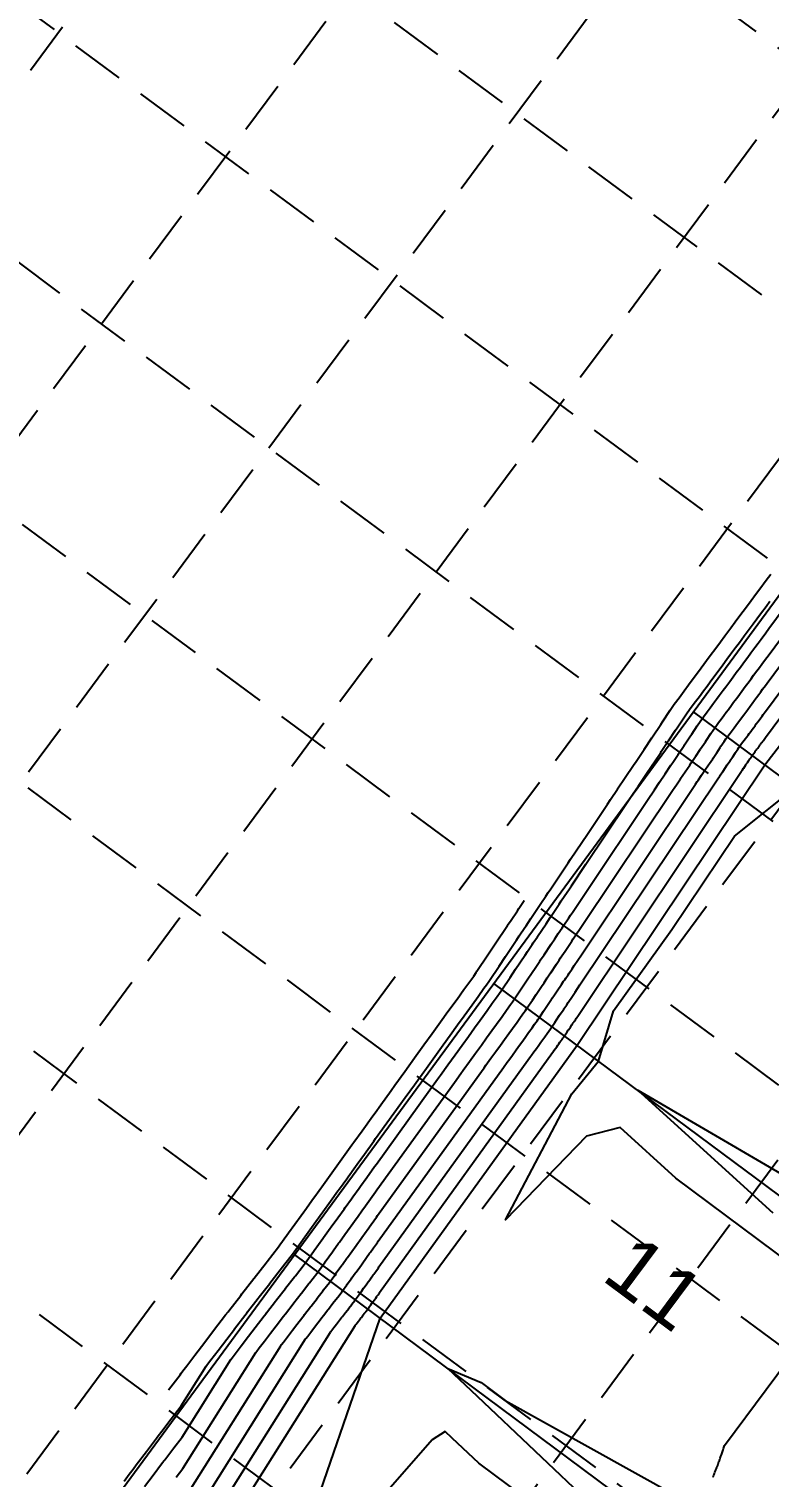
# Model space of a CAD drawing. Header units: feet. Extents: x 2260 to 6199, y 3666 to 7344.
# Drawn here: x 3420.2 to 3605.8, y 6517.3 to 6880.7 of the extents above; entities that cross this region are included whole.
import ezdxf
from ezdxf.enums import TextEntityAlignment as Align

# ---------------------------------------------------------------- set-up
doc = ezdxf.new("R2010")
doc.units = ezdxf.units.FT
doc.header["$LTSCALE"] = 40
doc.header["$MEASUREMENT"] = 0
doc.linetypes.add('HIDDEN', pattern=[0.375, 0.25, -0.125])
for name, color, linetype in [('BOUNDARY-LINE', 1, 'CONTINUOUS'), ('EOP-PROP', 4, 'CONTINUOUS'), ('FLOW-ARROWS', 253, 'CONTINUOUS'), ('GRID', 254, 'HIDDEN'), ('LOT-NOS', 4, 'CONTINUOUS'), ('lots-line', 4, 'CONTINUOUS'), ('PC', 43, 'CONTINUOUS'), ('ST-ROW', 2, 'CONTINUOUS')]:
    doc.layers.add(name, color=color, linetype=linetype)
doc.styles.get("Standard").update_dxf_attribs({"font": 'ARIAL.TTF'})

msp = doc.modelspace()

# ---------------------------------------------------------------- linework, layer by layer
at = {"layer": 'BOUNDARY-LINE', "color": 7}
msp.add_line((3173.84, 6147.13), (3710.09, 6877.07), dxfattribs=at)
at = {"layer": 'EOP-PROP', "color": 7}
for radius in [601.23, 632.23]:
    msp.add_arc((3092.69, 6798.92), radius, 323.37652, 334.52686, dxfattribs=at)
at = {"layer": 'FLOW-ARROWS', "color": 7}
for points in [[(3603.51, 6678.94, 0, 1.67, 0), (3599.86, 6675.53, 0, 0, 0), (3594.75, 6670.74, 0, 0, 0)], [(3587.76, 6658.58, 0, 1.67, 0), (3589.98, 6663.06, 0, 0, 0), (3592.45, 6668.04, 0, 0, 0)], [(3603.79, 6592.78, 0, 1.67, 0), (3599.78, 6595.77, 0, 0, 0), (3588.63, 6604.07, 0, 0, 0)], [(3543.9, 6582.9, 0, 1.67, 0), (3540.25, 6579.48, 0, 0, 0), (3535.14, 6574.7, 0, 0, 0)], [(3528.15, 6562.54, 0, 1.67, 0), (3530.37, 6567.02, 0, 0, 0), (3532.84, 6572, 0, 0, 0)], [(3562.24, 6519.81, 0, 1.67, 0), (3558.23, 6522.8, 0, 0, 0), (3547.08, 6531.1, 0, 0, 0)]]:
    msp.add_lwpolyline(points, format="xyseb", dxfattribs=at)
at = {"layer": 'GRID', "linetype": 'HIDDEN', "ltscale": 1.35}
for p, q in [((3645.62, 7173.93), (2556.14, 5704.23)), ((3687.59, 7142.82), (2598.11, 5673.12)), ((3729.57, 7111.7), (2640.09, 5642)), ((3771.54, 7080.59), (2682.06, 5610.89)), ((3363.96, 7056.9), (5966.39, 5127.73)), ((3813.52, 7049.47), (2724.04, 5579.77)), ((3855.49, 7018.35), (2766.01, 5548.66)), ((3332.84, 7014.93), (5935.28, 5085.76)), ((3897.47, 6987.24), (2807.99, 5517.54)), ((3301.73, 6972.95), (5904.16, 5043.78)), ((3270.61, 6930.98), (5873.05, 5001.81)), ((3239.5, 6889.01), (5841.93, 4959.83)), ((3208.38, 6847.03), (5810.82, 4917.86)), ((3177.27, 6805.06), (5779.7, 4875.88)), ((3146.15, 6763.08), (5748.58, 4833.91))]:
    msp.add_line(p, q, dxfattribs=at)
at = {"layer": 'lots-line', "color": 7}
for p, q in [((3682.03, 6638.6), (3586.86, 6709.33)), ((3637.75, 6566.14), (3536.79, 6641.18)), ((3597.76, 6490.64), (3486.79, 6573.12))]:
    msp.add_line(p, q, dxfattribs=at)
at = {"layer": 'PC', "color": 43, "flags": 128}
for points, elevation in [([(3459.69, 6488.04), (3502.06, 6555.41), (3502.12, 6555.48), (3502.24, 6555.64), (3502.49, 6555.98), (3502.81, 6556.38), (3503.08, 6556.74), (3503.08, 6556.75), (3503.46, 6557.23), (3503.54, 6557.33), (3503.56, 6557.36), (3503.93, 6557.85), (3503.97, 6557.9), (3504.35, 6558.38), (3504.35, 6558.38), (3504.73, 6558.87), (3504.73, 6558.87), (3504.76, 6558.91), (3505.12, 6559.37), (3505.16, 6559.43), (3505.52, 6559.93), (3505.55, 6559.97), (3505.91, 6560.47), (3505.94, 6560.51), (3506.22, 6560.9), (3506.26, 6560.95), (3506.53, 6561.33), (3506.79, 6561.7), (3506.84, 6561.77), (3507.11, 6562.13), (3507.16, 6562.21), (3507.42, 6562.57), (3507.48, 6562.66), (3507.74, 6563.01), (3508.08, 6563.48), (3508.14, 6563.57), (3551.52, 6623.79), (3551.84, 6624.24), (3551.96, 6624.41), (3552.27, 6624.84), (3552.58, 6625.26), (3552.87, 6625.67), (3553.13, 6626.03), (3553.39, 6626.39), (3553.62, 6626.72), (3553.91, 6627.11), (3554.13, 6627.41), (3554.34, 6627.71), (3554.43, 6627.83), (3554.51, 6627.94), (3554.53, 6627.99), (3554.88, 6628.5), (3555.1, 6628.84), (3555.49, 6629.42), (3555.5, 6629.43), (3555.6, 6629.58), (3555.8, 6629.88), (3555.84, 6629.95), (3556.01, 6630.2), (3556.02, 6630.2), (3556.02, 6630.2), (3556.38, 6630.74), (3556.55, 6631.01), (3556.64, 6631.14), (3556.73, 6631.26), (3556.92, 6631.56), (3557.01, 6631.69), (3557.26, 6632.06), (3557.35, 6632.2), (3557.44, 6632.33), (3558.04, 6633.23), (3598.98, 6694.41), (3599.13, 6694.62), (3599.23, 6694.78), (3599.48, 6695.15), (3599.49, 6695.16), (3599.77, 6695.58), (3600.06, 6696.01), (3600.15, 6696.15), (3600.41, 6696.54), (3600.44, 6696.58), (3600.72, 6697), (3600.74, 6697.04), (3601.04, 6697.48), (3601.1, 6697.57), (3601.38, 6697.98), (3601.52, 6698.2), (3601.69, 6698.43), (3601.87, 6698.68), (3602.03, 6698.89), (3602.2, 6699.12), (3602.35, 6699.32), (3602.48, 6699.5), (3602.68, 6699.77), (3602.81, 6699.95), (3603.01, 6700.21), (3603.18, 6700.44), (3603.34, 6700.65), (3603.54, 6700.93), (3603.7, 6701.15), (3603.91, 6701.42), (3604.07, 6701.64), (3604.27, 6701.92), (3604.43, 6702.13), (3604.59, 6702.34), (3604.82, 6702.65), (3604.98, 6702.87), (3650.12, 6763.79)], 567), ([(3459.46, 6495.89), (3495.82, 6553.69), (3495.93, 6553.83), (3496.17, 6554.15), (3496.68, 6554.82), (3497.3, 6555.64), (3497.85, 6556.36), (3497.85, 6556.36), (3498.61, 6557.34), (3498.76, 6557.54), (3498.8, 6557.59), (3499.56, 6558.57), (3499.63, 6558.66), (3500.39, 6559.63), (3500.39, 6559.64), (3501.14, 6560.61), (3501.15, 6560.62), (3501.21, 6560.69), (3501.93, 6561.62), (3502.02, 6561.74), (3502.73, 6562.73), (3502.79, 6562.81), (3503.51, 6563.8), (3503.57, 6563.89), (3504.12, 6564.66), (3504.2, 6564.77), (3504.75, 6565.53), (3505.28, 6566.27), (3505.38, 6566.4), (3505.9, 6567.13), (3506.01, 6567.28), (3506.53, 6568), (3506.66, 6568.18), (3507.17, 6568.89), (3507.84, 6569.82), (3507.98, 6570.02), (3545.36, 6621.92), (3546.01, 6622.82), (3546.25, 6623.16), (3546.87, 6624.02), (3547.48, 6624.86), (3548.07, 6625.68), (3548.58, 6626.39), (3549.11, 6627.13), (3549.57, 6627.77), (3550.14, 6628.56), (3550.58, 6629.16), (3551, 6629.75), (3551.19, 6630), (3551.34, 6630.22), (3551.39, 6630.31), (3552.08, 6631.33), (3552.54, 6632.01), (3553.31, 6633.17), (3553.32, 6633.19), (3553.53, 6633.51), (3553.93, 6634.09), (3554.02, 6634.23), (3554.36, 6634.74), (3554.36, 6634.74), (3554.36, 6634.75), (3555.08, 6635.82), (3555.44, 6636.35), (3555.61, 6636.61), (3555.78, 6636.87), (3556.17, 6637.45), (3556.36, 6637.73), (3556.85, 6638.46), (3557.03, 6638.73), (3557.21, 6638.99), (3558.41, 6640.8), (3593.21, 6692.78), (3593.49, 6693.21), (3593.7, 6693.53), (3594.2, 6694.27), (3594.22, 6694.3), (3594.77, 6695.12), (3595.35, 6695.99), (3595.54, 6696.27), (3596.06, 6697.05), (3596.11, 6697.13), (3596.67, 6697.96), (3596.73, 6698.04), (3597.32, 6698.92), (3597.44, 6699.12), (3598, 6699.94), (3598.28, 6700.37), (3598.62, 6700.84), (3598.98, 6701.33), (3599.3, 6701.75), (3599.63, 6702.2), (3599.94, 6702.62), (3600.21, 6702.98), (3600.6, 6703.5), (3600.87, 6703.87), (3601.26, 6704.4), (3601.6, 6704.85), (3601.91, 6705.28), (3602.33, 6705.84), (3602.65, 6706.27), (3603.05, 6706.82), (3603.38, 6707.25), (3603.78, 6707.8), (3604.1, 6708.24), (3604.41, 6708.65), (3604.87, 6709.28), (3605.19, 6709.7), (3643.32, 6761.15)], 568), ([(3459.01, 6511.59), (3483.33, 6550.24), (3483.55, 6550.53), (3484.03, 6551.18), (3485.05, 6552.52), (3486.29, 6554.14), (3487.39, 6555.59), (3487.4, 6555.6), (3488.9, 6557.54), (3489.22, 6557.95), (3489.3, 6558.06), (3490.8, 6560), (3490.95, 6560.2), (3492.46, 6562.14), (3492.47, 6562.15), (3493.98, 6564.09), (3493.99, 6564.11), (3494.1, 6564.25), (3495.55, 6566.11), (3495.72, 6566.34), (3497.15, 6568.32), (3497.27, 6568.5), (3498.7, 6570.48), (3498.83, 6570.66), (3499.94, 6572.2), (3500.09, 6572.41), (3501.19, 6573.93), (3502.25, 6575.4), (3502.45, 6575.68), (3503.49, 6577.13), (3503.71, 6577.44), (3504.75, 6578.88), (3505.01, 6579.23), (3506.03, 6580.66), (3507.37, 6582.51), (3507.65, 6582.9), (3533.05, 6618.17), (3534.36, 6619.99), (3534.83, 6620.65), (3536.08, 6622.38), (3537.29, 6624.06), (3538.47, 6625.69), (3539.5, 6627.12), (3540.55, 6628.59), (3541.48, 6629.87), (3542.62, 6631.46), (3543.49, 6632.67), (3544.33, 6633.83), (3544.71, 6634.34), (3545.01, 6634.78), (3545.11, 6634.95), (3546.49, 6637), (3547.4, 6638.37), (3548.95, 6640.67), (3548.97, 6640.71), (3549.4, 6641.35), (3550.18, 6642.53), (3550.37, 6642.8), (3551.05, 6643.81), (3551.05, 6643.82), (3551.06, 6643.83), (3552.49, 6645.97), (3553.2, 6647.03), (3553.55, 6647.56), (3553.89, 6648.07), (3554.67, 6649.24), (3555.04, 6649.79), (3556.03, 6651.26), (3556.39, 6651.8), (3556.74, 6652.32), (3559.16, 6655.94), (3581.65, 6689.54), (3582.22, 6690.39), (3582.65, 6691.03), (3583.64, 6692.51), (3583.67, 6692.56), (3584.78, 6694.22), (3585.95, 6695.96), (3586.31, 6696.51), (3587.36, 6698.08), (3587.46, 6698.23), (3588.58, 6699.9), (3588.69, 6700.06), (3589.87, 6701.82), (3590.13, 6702.21), (3591.23, 6703.85), (3591.8, 6704.7), (3592.48, 6705.65), (3593.21, 6706.63), (3593.83, 6707.48), (3594.51, 6708.38), (3595.11, 6709.2), (3595.65, 6709.93), (3596.43, 6710.98), (3596.97, 6711.7), (3597.76, 6712.77), (3598.43, 6713.68), (3599.06, 6714.53), (3599.89, 6715.65), (3600.53, 6716.51), (3601.35, 6717.61), (3601.99, 6718.48), (3602.81, 6719.58), (3603.44, 6720.44), (3604.06, 6721.28), (3604.98, 6722.52), (3605.62, 6723.38), (3629.71, 6755.88)], 570), ([(3459.24, 6503.74), (3489.57, 6551.97), (3489.74, 6552.18), (3490.1, 6552.66), (3490.86, 6553.67), (3491.8, 6554.89), (3492.62, 6555.97), (3492.63, 6555.98), (3493.75, 6557.44), (3493.99, 6557.75), (3494.05, 6557.82), (3495.18, 6559.28), (3495.29, 6559.43), (3496.42, 6560.89), (3496.43, 6560.9), (3497.56, 6562.35), (3497.57, 6562.36), (3497.65, 6562.47), (3498.74, 6563.86), (3498.87, 6564.04), (3499.94, 6565.53), (3500.03, 6565.66), (3501.1, 6567.14), (3501.2, 6567.27), (3502.03, 6568.43), (3502.15, 6568.59), (3502.97, 6569.73), (3503.76, 6570.83), (3503.91, 6571.04), (3504.7, 6572.13), (3504.86, 6572.36), (3505.64, 6573.44), (3505.83, 6573.71), (3506.6, 6574.78), (3507.6, 6576.17), (3507.81, 6576.46), (3539.21, 6620.05), (3540.18, 6621.41), (3540.54, 6621.9), (3541.48, 6623.2), (3542.38, 6624.46), (3543.27, 6625.69), (3544.04, 6626.76), (3544.83, 6627.86), (3545.53, 6628.82), (3546.38, 6630.01), (3547.03, 6630.92), (3547.67, 6631.79), (3547.95, 6632.17), (3548.18, 6632.5), (3548.25, 6632.63), (3549.28, 6634.17), (3549.97, 6635.19), (3551.13, 6636.92), (3551.15, 6636.95), (3551.46, 6637.43), (3552.06, 6638.31), (3552.19, 6638.51), (3552.7, 6639.28), (3552.71, 6639.28), (3552.71, 6639.29), (3553.79, 6640.9), (3554.32, 6641.69), (3554.58, 6642.09), (3554.84, 6642.47), (3555.42, 6643.34), (3555.7, 6643.76), (3556.44, 6644.86), (3556.71, 6645.26), (3556.97, 6645.66), (3558.79, 6648.37), (3587.43, 6691.16), (3587.85, 6691.8), (3588.18, 6692.28), (3588.92, 6693.39), (3588.94, 6693.43), (3589.77, 6694.67), (3590.65, 6695.98), (3590.92, 6696.39), (3591.71, 6697.56), (3591.79, 6697.68), (3592.63, 6698.93), (3592.71, 6699.05), (3593.59, 6700.37), (3593.79, 6700.66), (3594.61, 6701.9), (3595.04, 6702.54), (3595.55, 6703.24), (3596.1, 6703.98), (3596.57, 6704.61), (3597.07, 6705.29), (3597.53, 6705.91), (3597.93, 6706.45), (3598.51, 6707.24), (3598.92, 6707.79), (3599.51, 6708.59), (3600.01, 6709.27), (3600.49, 6709.9), (3601.11, 6710.74), (3601.59, 6711.39), (3602.2, 6712.22), (3602.68, 6712.87), (3603.29, 6713.69), (3603.77, 6714.34), (3604.24, 6714.97), (3604.93, 6715.9), (3605.41, 6716.54), (3636.51, 6758.52)], 569), ([(3457.13, 6517.28), (3458.78, 6519.43), (3477.08, 6548.52), (3477.35, 6548.88), (3477.96, 6549.69), (3479.23, 6551.36), (3480.79, 6553.4), (3482.17, 6555.21), (3482.17, 6555.21), (3484.05, 6557.65), (3484.44, 6558.16), (3484.54, 6558.29), (3486.42, 6560.72), (3486.61, 6560.97), (3488.5, 6563.39), (3488.51, 6563.41), (3490.39, 6565.83), (3490.41, 6565.85), (3490.55, 6566.03), (3492.36, 6568.35), (3492.57, 6568.65), (3494.36, 6571.12), (3494.51, 6571.34), (3496.3, 6573.82), (3496.46, 6574.04), (3497.85, 6575.97), (3498.04, 6576.23), (3499.41, 6578.13), (3500.73, 6579.97), (3500.98, 6580.32), (3502.29, 6582.13), (3502.56, 6582.52), (3503.86, 6584.31), (3504.18, 6584.76), (3505.46, 6586.54), (3507.13, 6588.86), (3507.48, 6589.35), (3526.9, 6616.3), (3528.53, 6618.57), (3529.13, 6619.4), (3530.68, 6621.55), (3532.19, 6623.66), (3533.67, 6625.7), (3534.95, 6627.49), (3536.27, 6629.32), (3537.43, 6630.93), (3538.85, 6632.9), (3539.94, 6634.42), (3541, 6635.88), (3541.46, 6636.51), (3541.85, 6637.06), (3541.98, 6637.27), (3543.69, 6639.84), (3544.83, 6641.54), (3546.76, 6644.43), (3546.8, 6644.47), (3547.33, 6645.27), (3548.31, 6646.74), (3548.54, 6647.08), (3549.39, 6648.35), (3549.4, 6648.36), (3549.4, 6648.37), (3551.2, 6651.05), (3552.08, 6652.37), (3552.52, 6653.03), (3552.95, 6653.67), (3553.93, 6655.13), (3554.39, 6655.82), (3555.62, 6657.66), (3556.07, 6658.33), (3556.51, 6658.99), (3559.53, 6663.5), (3575.87, 6687.92), (3576.58, 6688.98), (3577.12, 6689.78), (3578.36, 6691.64), (3578.4, 6691.7), (3579.78, 6693.76), (3581.24, 6695.94), (3581.7, 6696.63), (3583.01, 6698.59), (3583.14, 6698.78), (3584.54, 6700.86), (3584.67, 6701.06), (3586.14, 6703.27), (3586.47, 6703.75), (3587.84, 6705.81), (3588.56, 6706.87), (3589.41, 6708.05), (3590.32, 6709.28), (3591.1, 6710.34), (3591.94, 6711.47), (3592.7, 6712.5), (3593.37, 6713.4), (3594.35, 6714.72), (3595.02, 6715.62), (3596.01, 6716.96), (3596.85, 6718.09), (3597.64, 6719.15), (3598.67, 6720.55), (3599.47, 6721.63), (3600.49, 6723.01), (3601.3, 6724.09), (3602.32, 6725.47), (3603.11, 6726.55), (3603.89, 6727.59), (3605.04, 6729.15), (3605.83, 6730.22), (3622.9, 6753.25)], 571), ([(3487.49, 6496.75), (3508.31, 6557.13), (3557.67, 6625.66), (3604.76, 6696.03), (3649.22, 6753.62)], 566), ([(3444.06, 6516.3), (3445.31, 6517.98), (3446.28, 6519.27), (3447.09, 6520.35), (3449.64, 6523.73), (3452.17, 6527.07), (3452.59, 6527.62), (3452.9, 6528.03), (3453.17, 6528.38), (3453.46, 6528.77), (3455.85, 6531.9), (3458.33, 6535.13), (3464.59, 6545.08), (3464.97, 6545.58), (3465.82, 6546.71), (3467.6, 6549.06), (3469.78, 6551.91), (3471.71, 6554.44), (3471.72, 6554.45), (3474.34, 6557.85), (3474.89, 6558.57), (3475.03, 6558.75), (3477.67, 6562.16), (3477.94, 6562.5), (3480.57, 6565.9), (3480.59, 6565.92), (3483.22, 6569.31), (3483.25, 6569.34), (3483.45, 6569.59), (3485.98, 6572.84), (3486.28, 6573.25), (3488.78, 6576.72), (3489, 6577.02), (3491.49, 6580.49), (3491.72, 6580.8), (3493.66, 6583.5), (3493.93, 6583.87), (3495.85, 6586.54), (3497.7, 6589.11), (3498.05, 6589.59), (3499.88, 6592.13), (3500.27, 6592.67), (3502.08, 6595.19), (3502.53, 6595.81), (3504.33, 6598.31), (3506.66, 6601.55), (3507.15, 6602.23), (3514.59, 6612.56), (3516.87, 6615.73), (3517.71, 6616.89), (3519.88, 6619.91), (3522, 6622.85), (3524.07, 6625.72), (3525.87, 6628.22), (3527.71, 6630.78), (3529.33, 6633.03), (3531.33, 6635.8), (3532.85, 6637.92), (3534.33, 6639.96), (3534.98, 6640.85), (3535.52, 6641.62), (3535.7, 6641.91), (3538.1, 6645.51), (3539.7, 6647.89), (3542.4, 6651.93), (3542.45, 6652), (3543.19, 6653.11), (3544.57, 6655.17), (3544.89, 6655.65), (3546.08, 6657.43), (3546.09, 6657.44), (3546.09, 6657.45), (3548.61, 6661.21), (3549.85, 6663.06), (3550.47, 6663.98), (3551.06, 6664.87), (3552.43, 6666.91), (3553.07, 6667.88), (3554.8, 6670.46), (3555.43, 6671.4), (3556.04, 6672.32), (3560.28, 6678.64), (3564.31, 6684.67), (3565.31, 6686.16), (3566.06, 6687.28), (3567.8, 6689.88), (3567.85, 6689.96), (3569.79, 6692.86), (3571.83, 6695.91), (3572.47, 6696.86), (3574.31, 6699.61), (3574.49, 6699.88), (3576.44, 6702.8), (3576.63, 6703.08), (3578.7, 6706.17), (3579.15, 6706.84), (3581.08, 6709.72), (3582.07, 6711.21), (3583.27, 6712.86), (3584.54, 6714.58), (3585.64, 6716.06), (3586.81, 6717.65), (3587.88, 6719.08), (3588.82, 6720.35), (3590.18, 6722.2), (3591.12, 6723.46), (3592.51, 6725.33), (3593.68, 6726.92), (3594.79, 6728.4), (3596.24, 6730.36), (3597.35, 6731.87), (3598.78, 6733.8), (3599.91, 6735.32), (3601.34, 6737.25), (3602.46, 6738.75), (3603.54, 6740.22), (3605.15, 6742.39), (3606.26, 6743.89)], 573), ([(3449.19, 6514.96), (3451.32, 6517.78), (3453.43, 6520.57), (3453.77, 6521.02), (3454.03, 6521.36), (3454.25, 6521.65), (3454.5, 6521.98), (3456.49, 6524.59), (3458.56, 6527.28), (3470.84, 6546.8), (3471.16, 6547.23), (3471.89, 6548.2), (3473.42, 6550.21), (3475.28, 6552.65), (3476.94, 6554.82), (3476.94, 6554.83), (3479.19, 6557.75), (3479.67, 6558.36), (3479.79, 6558.52), (3482.05, 6561.44), (3482.28, 6561.74), (3484.53, 6564.65), (3484.55, 6564.66), (3486.81, 6567.57), (3486.83, 6567.59), (3487, 6567.81), (3489.17, 6570.6), (3489.43, 6570.95), (3491.57, 6573.92), (3491.75, 6574.18), (3493.89, 6577.15), (3494.09, 6577.42), (3495.75, 6579.73), (3495.98, 6580.05), (3497.63, 6582.34), (3499.21, 6584.54), (3499.52, 6584.96), (3501.08, 6587.13), (3501.42, 6587.6), (3502.97, 6589.75), (3503.35, 6590.29), (3504.9, 6592.43), (3506.9, 6595.21), (3507.32, 6595.79), (3520.74, 6614.43), (3522.7, 6617.15), (3523.42, 6618.14), (3525.28, 6620.73), (3527.1, 6623.26), (3528.87, 6625.71), (3530.41, 6627.86), (3531.99, 6630.05), (3533.38, 6631.98), (3535.09, 6634.35), (3536.4, 6636.17), (3537.66, 6637.92), (3538.22, 6638.68), (3538.68, 6639.34), (3538.84, 6639.59), (3540.9, 6642.67), (3542.27, 6644.72), (3544.58, 6648.18), (3544.62, 6648.24), (3545.26, 6649.19), (3546.44, 6650.96), (3546.71, 6651.36), (3547.73, 6652.89), (3547.74, 6652.9), (3547.75, 6652.91), (3549.9, 6656.13), (3550.97, 6657.72), (3551.5, 6658.51), (3552.01, 6659.27), (3553.18, 6661.02), (3553.73, 6661.85), (3555.21, 6664.06), (3555.75, 6664.87), (3556.28, 6665.65), (3559.9, 6671.07), (3570.09, 6686.3), (3570.95, 6687.57), (3571.59, 6688.53), (3573.08, 6690.76), (3573.13, 6690.83), (3574.79, 6693.31), (3576.54, 6695.92), (3577.09, 6696.75), (3578.66, 6699.1), (3578.82, 6699.33), (3580.49, 6701.83), (3580.65, 6702.07), (3582.42, 6704.72), (3582.81, 6705.3), (3584.46, 6707.77), (3585.32, 6709.04), (3586.34, 6710.45), (3587.43, 6711.93), (3588.37, 6713.2), (3589.38, 6714.56), (3590.29, 6715.79), (3591.09, 6716.87), (3592.27, 6718.46), (3593.07, 6719.54), (3594.26, 6721.15), (3595.27, 6722.5), (3596.21, 6723.78), (3597.45, 6725.46), (3598.41, 6726.75), (3599.64, 6728.4), (3600.6, 6729.71), (3601.83, 6731.36), (3602.79, 6732.65), (3603.72, 6733.91), (3605.1, 6735.77), (3606.05, 6737.05)], 572), ([(3615.95, 6567.39), (3582.45, 6592.29), (3568.46, 6605), (3560.04, 6602.86), (3539.71, 6581.81), (3556.41, 6613.46), (3563.04, 6621.68), (3566.81, 6634.28), (3581.5, 6654.68), (3597.2, 6678.14), (3612.47, 6690.3)], 565), ([(3455.21, 6539.21), (3458.1, 6542.98), (3458.35, 6543.36), (3458.78, 6543.94), (3459.75, 6545.22), (3461.79, 6547.9), (3464.27, 6551.16), (3466.48, 6554.05), (3466.49, 6554.06), (3469.49, 6557.96), (3470.12, 6558.78), (3470.28, 6558.98), (3473.29, 6562.88), (3473.6, 6563.27), (3476.61, 6567.15), (3476.63, 6567.17), (3479.64, 6571.05), (3479.67, 6571.08), (3479.89, 6571.37), (3482.79, 6575.08), (3483.13, 6575.55), (3485.99, 6579.52), (3486.24, 6579.87), (3489.09, 6583.83), (3489.35, 6584.18), (3491.57, 6587.27), (3491.87, 6587.69), (3494.07, 6590.74), (3496.18, 6593.67), (3496.58, 6594.23), (3498.67, 6597.14), (3499.12, 6597.75), (3501.19, 6600.62), (3501.7, 6601.34), (3503.76, 6604.19), (3506.43, 6607.9), (3506.99, 6608.68), (3508.43, 6610.69), (3511.04, 6614.31), (3512, 6615.63), (3514.48, 6619.09), (3516.91, 6622.45), (3519.27, 6625.73), (3521.33, 6628.59), (3523.43, 6631.51), (3525.29, 6634.08), (3527.56, 6637.25), (3529.31, 6639.67), (3530.99, 6642.01), (3531.74, 6643.02), (3532.35, 6643.9), (3532.56, 6644.24), (3535.31, 6648.35), (3537.13, 6651.07), (3540.22, 6655.68), (3540.27, 6655.76), (3541.12, 6657.03), (3542.7, 6659.39), (3543.06, 6659.93), (3544.42, 6661.96), (3544.43, 6661.98), (3544.44, 6661.99)], 574), ([(3606.86, 6583.5), (3572.89, 6614.35), (3623.32, 6584.94)], 564), ([(3591.8, 6517.27), (3591.92, 6517.58), (3592.05, 6517.9), (3592.17, 6518.21), (3592.29, 6518.52), (3592.4, 6518.82), (3592.52, 6519.13), (3592.63, 6519.43), (3592.75, 6519.73), (3592.86, 6520.02), (3592.97, 6520.31), (3593.08, 6520.6), (3593.18, 6520.89), (3593.29, 6521.18), (3593.39, 6521.46), (3593.49, 6521.74), (3593.59, 6522.02), (3593.69, 6522.29), (3593.79, 6522.57), (3593.89, 6522.84), (3593.99, 6523.11), (3594.08, 6523.37), (3594.17, 6523.64), (3594.26, 6523.9), (3594.35, 6524.16), (3594.44, 6524.42), (3594.53, 6524.68), (3594.62, 6524.93), (3594.7, 6525.18), (3615.6, 6553.3)], 565), ([(3561.61, 6510.08), (3532.72, 6537.47), (3525.28, 6544.52), (3533.63, 6540.99), (3539.65, 6536.51), (3582.67, 6512.58)], 565), ([(3521.35, 6526.62), (3505.6, 6508.67)], 566), ([(3573.93, 6490.32), (3533, 6520.74), (3526.34, 6527.06), (3524.62, 6528.69), (3521.35, 6526.62)], 566)]:
    msp.add_lwpolyline(points, dxfattribs=dict(at, elevation=elevation))
at = {"layer": 'ST-ROW', "color": 7}
msp.add_arc((3092.69, 6798.92), 591.73, 323.37652, 334.52686, dxfattribs=at)

# ---------------------------------------------------------------- texts
at = {"layer": 'LOT-NOS', "color": 7}
msp.add_text('11', height=15, rotation=323.3354, dxfattribs=at).set_placement((3577.25, 6566.09), align=Align.MIDDLE_CENTER)

doc.saveas('drawing.dxf')
